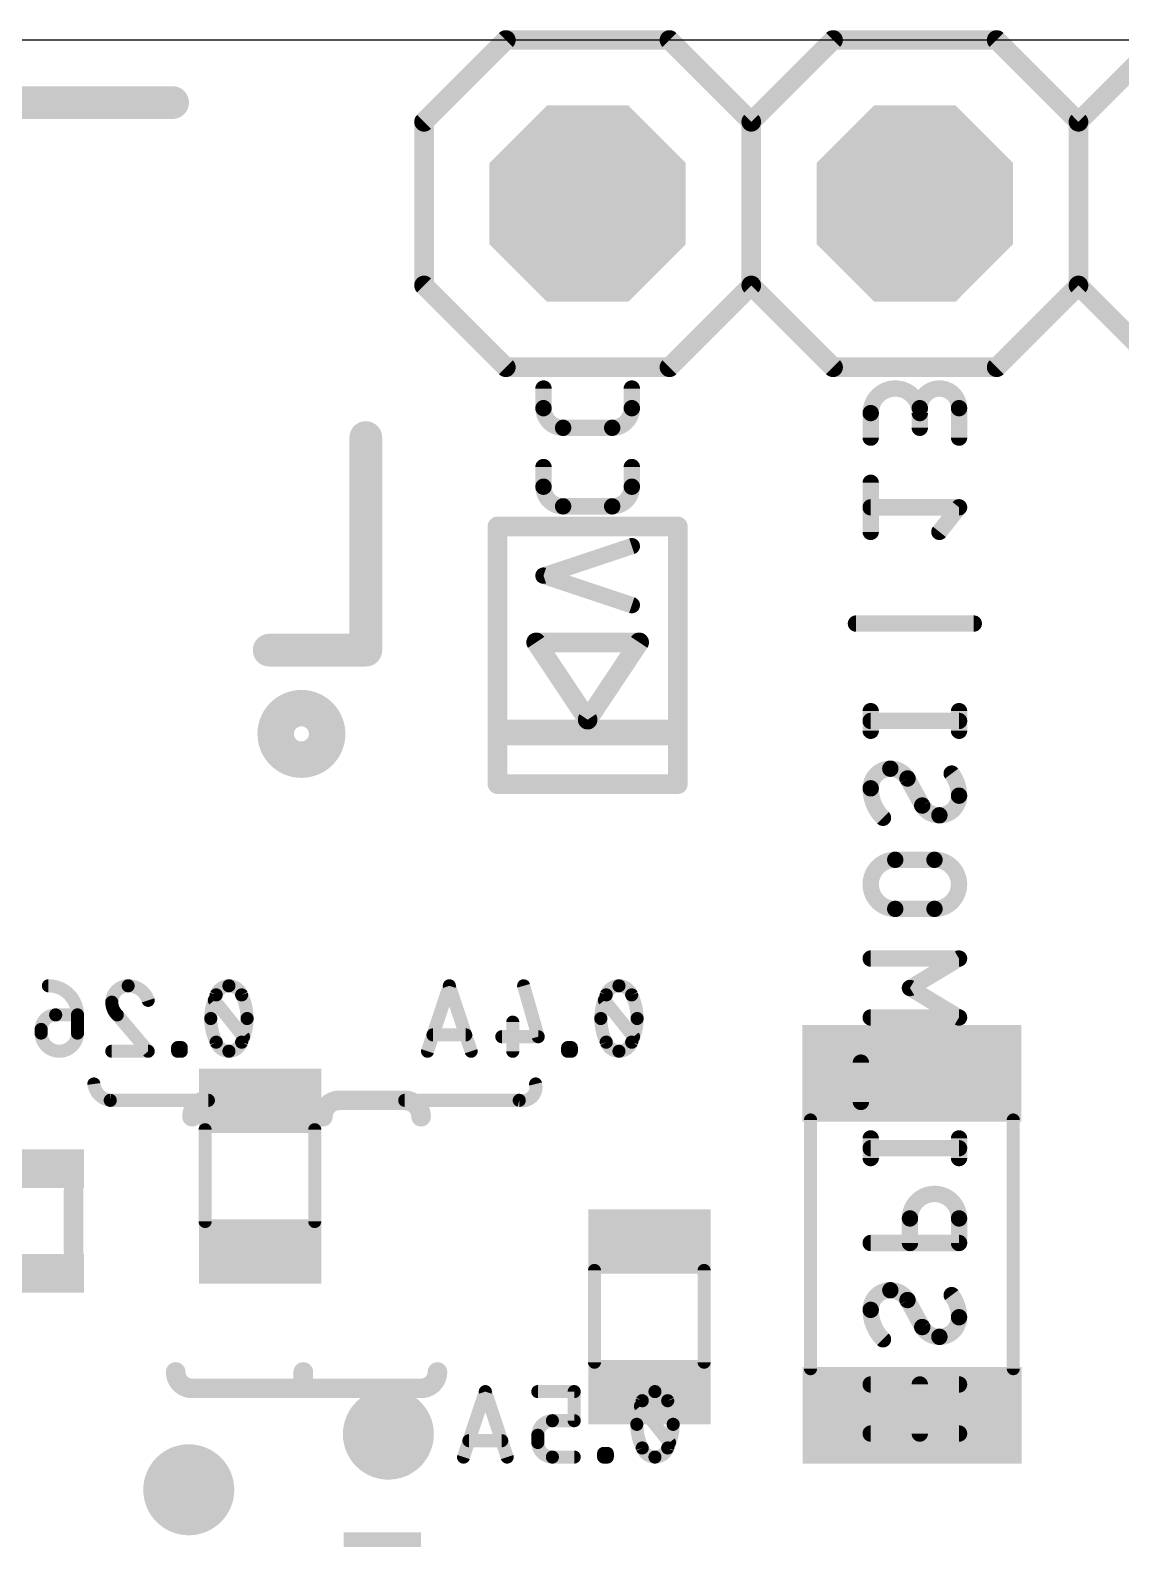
# Model space of a CAD drawing. Extents: x -1.13 to 1.53, y -0.5 to 0.5.
# Drawn here: x -0.5145 to -0.1811, y 0.042 to 0.503 of the extents above; entities that cross this region are included whole.
import ezdxf

# ---------------------------------------------------------------- set-up
doc = ezdxf.new("R2010")
doc.units = 0
for name, color, linetype in [('17', 110, 'CONTINUOUS'), ('18', 110, 'CONTINUOUS'), ('20', 31, 'CONTINUOUS'), ('21', 253, 'CONTINUOUS'), ('26', 253, 'CONTINUOUS'), ('48', 253, 'CONTINUOUS'), ('51', 253, 'CONTINUOUS')]:
    doc.layers.add(name, color=color, linetype=linetype)

# ---------------------------------------------------------------- blocks, each defined once
blk = doc.blocks.new('RECT')
blk.add_solid([(-0.5, -0.5), (0.5, -0.5), (-0.5, 0.5), (0.5, 0.5)])
blk = doc.blocks.new('OCTAGONP')
at = {"const_width": 0.5}
blk.add_lwpolyline([(-0.25, -0.103553), (-0.25, 0.103553), (-0.103553, 0.25), (0.103553, 0.25), (0.25, 0.103553), (0.25, -0.103553), (0.103553, -0.25), (-0.103553, -0.25), (-0.25, -0.103553), (-0.25, 0.103553)], dxfattribs=at)
blk = doc.blocks.new('ROUNDV')
at = {"const_width": 0.5}
blk.add_lwpolyline([(0, -0.25, 1), (0, 0.25, 1), (0, -0.25)], format="xyb", dxfattribs=at)

msp = doc.modelspace()

# ---------------------------------------------------------------- linework, layer by layer
at = {"layer": '20'}
msp.add_line((-0.975, 0.5), (1.2, 0.5), dxfattribs=at)
at = {"layer": '21'}
for points, const_width in [([(-0.470945, 0.480882), (-0.589055, 0.480882)], 0.01), ([(-0.41189, 0.37852), (-0.41189, 0.313559)], 0.01), ([(-0.371654, 0.27263), (-0.371654, 0.35137)], 0.006), ([(-0.316535, 0.35137), (-0.316535, 0.27263)], 0.006), ([(-0.41189, 0.313559), (-0.441417, 0.313559)], 0.01), ([(-0.344094, 0.292315), (-0.359843, 0.315937)], 0.006), ([(-0.359843, 0.315937), (-0.328346, 0.315937)], 0.006), ([(-0.328346, 0.315937), (-0.344094, 0.292315)], 0.006)]:
    msp.add_lwpolyline(points, dxfattribs=dict(at, const_width=const_width))
for points, const_width in [([(-0.470945, 0.478382, 1), (-0.470945, 0.483382)], 0.005), ([(-0.40939, 0.37852, 1), (-0.41439, 0.37852)], 0.005), ([(-0.370154, 0.35137, 1), (-0.373154, 0.35137)], 0.003), ([(-0.315035, 0.35137, 1), (-0.318035, 0.35137)], 0.003), ([(-0.441417, 0.316059, 1), (-0.441417, 0.311059)], 0.005), ([(-0.41189, 0.311059, 1), (-0.41189, 0.316059)], 0.005), ([(-0.358594, 0.316769, 1), (-0.361091, 0.315105)], 0.003), ([(-0.359843, 0.317437, 1), (-0.359843, 0.314437)], 0.003), ([(-0.327098, 0.315105, 1), (-0.329595, 0.316769)], 0.003), ([(-0.328346, 0.314437, 1), (-0.328346, 0.317437)], 0.003), ([(-0.41439, 0.313559, 1), (-0.40939, 0.313559)], 0.005), ([(-0.431575, 0.282402, 1), (-0.431575, 0.293535, 1), (-0.431575, 0.282402)], 0.015748), ([(-0.345343, 0.293147, 1), (-0.342846, 0.291483)], 0.003), ([(-0.345343, 0.291483, 1), (-0.342846, 0.293147)], 0.003), ([(-0.373154, 0.27263, 1), (-0.370154, 0.27263)], 0.003), ([(-0.318035, 0.27263, 1), (-0.315035, 0.27263)], 0.003)]:
    msp.add_lwpolyline(points, format="xyb", dxfattribs=dict(at, const_width=const_width))
at = {"layer": '26'}
for points, const_width in [([(-0.357594, 0.3935), (-0.357594, 0.3875)], 0.005), ([(-0.330594, 0.3875), (-0.330594, 0.3935)], 0.005), ([(-0.257594, 0.3785), (-0.257594, 0.386)], 0.005), ([(-0.242594, 0.3875), (-0.242594, 0.3815)], 0.005), ([(-0.230594, 0.3785), (-0.230594, 0.3875)], 0.005), ([(-0.351594, 0.3815), (-0.336594, 0.3815)], 0.005), ([(-0.357594, 0.3695), (-0.357594, 0.3635)], 0.005), ([(-0.330594, 0.3635), (-0.330594, 0.3695)], 0.005), ([(-0.257594, 0.3497), (-0.257594, 0.3647)], 0.005), ([(-0.351594, 0.3575), (-0.336594, 0.3575)], 0.005), ([(-0.230594, 0.3572), (-0.257594, 0.3572)], 0.005), ([(-0.236594, 0.3497), (-0.230594, 0.3572)], 0.005), ([(-0.357594, 0.336324), (-0.330594, 0.345324)], 0.005), ([(-0.330594, 0.327324), (-0.357594, 0.336324)], 0.005), ([(-0.262094, 0.32168), (-0.226094, 0.32168)], 0.005), ([(-0.257594, 0.28892), (-0.257594, 0.29492)], 0.005), ([(-0.230594, 0.28892), (-0.230594, 0.29492)], 0.005), ([(-0.230594, 0.29192), (-0.257594, 0.29192)], 0.005), ([(-0.246344, 0.27434), (-0.241844, 0.26609)], 0.005), ([(-0.238094, 0.2495), (-0.250094, 0.2495)], 0.005), ([(-0.250094, 0.2345), (-0.238094, 0.2345)], 0.005), ([(-0.230594, 0.21932), (-0.257594, 0.21932)], 0.005), ([(-0.245594, 0.21032), (-0.230594, 0.21932)], 0.005), ([(-0.386364, 0.211), (-0.393031, 0.191)], 0.004), ([(-0.379698, 0.191), (-0.386364, 0.211)], 0.004), ([(-0.363653, 0.211), (-0.359209, 0.195444)], 0.004), ([(-0.230594, 0.20132), (-0.245594, 0.21032)], 0.005), ([(-0.44928, 0.195444), (-0.458169, 0.206555)], 0.004), ([(-0.33008, 0.195444), (-0.338969, 0.206555)], 0.004), ([(-0.500009, 0.202111), (-0.506675, 0.202111)], 0.004), ([(-0.500009, 0.196555), (-0.500009, 0.202111)], 0.004), ([(-0.487853, 0.202111), (-0.478409, 0.191)], 0.004), ([(-0.257594, 0.20132), (-0.230594, 0.20132)], 0.005), ([(-0.51112, 0.197667), (-0.51112, 0.196555)], 0.004), ([(-0.366986, 0.199889), (-0.366986, 0.191)], 0.004), ([(-0.468289, 0.192111), (-0.4694, 0.192111)], 0.004), ([(-0.4694, 0.192111), (-0.4694, 0.191)], 0.004), ([(-0.468289, 0.191), (-0.468289, 0.192111)], 0.004), ([(-0.391364, 0.196), (-0.381364, 0.196)], 0.004), ([(-0.359209, 0.195444), (-0.37032, 0.195444)], 0.004), ([(-0.349089, 0.192111), (-0.3502, 0.192111)], 0.004), ([(-0.3502, 0.192111), (-0.3502, 0.191)], 0.004), ([(-0.349089, 0.191), (-0.349089, 0.192111)], 0.004), ([(-0.478409, 0.191), (-0.48952, 0.191)], 0.004), ([(-0.4694, 0.191), (-0.468289, 0.191)], 0.004), ([(-0.3502, 0.191), (-0.349089, 0.191)], 0.004), ([(-0.260594, 0.175521), (-0.260594, 0.187521)], 0.005), ([(-0.49, 0.176), (-0.46, 0.176)], 0.004), ([(-0.46, 0.176), (-0.44, 0.176)], 0.006), ([(-0.4, 0.176), (-0.42, 0.176)], 0.006), ([(-0.365, 0.176), (-0.4, 0.176)], 0.004), ([(-0.257594, 0.158361), (-0.257594, 0.164361)], 0.005), ([(-0.230594, 0.158361), (-0.230594, 0.164361)], 0.005), ([(-0.230594, 0.161361), (-0.257594, 0.161361)], 0.005), ([(-0.245594, 0.139911), (-0.245594, 0.132411)], 0.005), ([(-0.230594, 0.132411), (-0.230594, 0.139911)], 0.005), ([(-0.257594, 0.132411), (-0.230594, 0.132411)], 0.005), ([(-0.246344, 0.114981), (-0.241844, 0.106731)], 0.005), ([(-0.431, 0.088), (-0.431, 0.093)], 0.006), ([(-0.465, 0.088), (-0.395, 0.088)], 0.006), ([(-0.375364, 0.087), (-0.382031, 0.067)], 0.004), ([(-0.368698, 0.067), (-0.375364, 0.087)], 0.004), ([(-0.348209, 0.087), (-0.35932, 0.087)], 0.004), ([(-0.348209, 0.078111), (-0.348209, 0.087)], 0.004), ([(-0.230594, 0.089181), (-0.257594, 0.089181)], 0.005), ([(-0.242594, 0.074181), (-0.242594, 0.089181)], 0.005), ([(-0.31908, 0.071444), (-0.327969, 0.082555)], 0.004), ([(-0.354875, 0.078111), (-0.348209, 0.078111)], 0.004), ([(-0.380364, 0.072), (-0.370364, 0.072)], 0.004), ([(-0.35932, 0.071444), (-0.35932, 0.073667)], 0.004), ([(-0.257594, 0.074181), (-0.230594, 0.074181)], 0.005), ([(-0.338089, 0.068111), (-0.3392, 0.068111)], 0.004), ([(-0.3392, 0.068111), (-0.3392, 0.067)], 0.004), ([(-0.338089, 0.067), (-0.338089, 0.068111)], 0.004), ([(-0.348209, 0.067), (-0.354875, 0.067)], 0.004), ([(-0.3392, 0.067), (-0.338089, 0.067)], 0.004)]:
    msp.add_lwpolyline(points, dxfattribs=dict(at, const_width=const_width))
for points, const_width in [([(-0.356344, 0.3935, 1), (-0.358844, 0.3935)], 0.0025), ([(-0.329344, 0.3935, 1), (-0.331844, 0.3935)], 0.0025), ([(-0.242594, 0.386, 1), (-0.257594, 0.386)], 0.005), ([(-0.230594, 0.3875, 1), (-0.242594, 0.3875)], 0.005), ([(-0.357594, 0.3875, 0.414214), (-0.351594, 0.3815)], 0.005), ([(-0.356344, 0.3875, 1), (-0.358844, 0.3875)], 0.0025), ([(-0.358844, 0.3875, 1), (-0.356344, 0.3875)], 0.0025), ([(-0.336594, 0.3815, 0.414214), (-0.330594, 0.3875)], 0.005), ([(-0.329344, 0.3875, 1), (-0.331844, 0.3875)], 0.0025), ([(-0.331844, 0.3875, 1), (-0.329344, 0.3875)], 0.0025), ([(-0.256344, 0.386, 1), (-0.258844, 0.386)], 0.0025), ([(-0.258844, 0.386, 1), (-0.256344, 0.386)], 0.0025), ([(-0.241344, 0.3875, 1), (-0.243844, 0.3875)], 0.0025), ([(-0.243844, 0.3875, 1), (-0.241344, 0.3875)], 0.0025), ([(-0.243844, 0.386, 1), (-0.241344, 0.386)], 0.0025), ([(-0.229344, 0.3875, 1), (-0.231844, 0.3875)], 0.0025), ([(-0.231844, 0.3875, 1), (-0.229344, 0.3875)], 0.0025), ([(-0.351594, 0.38275, 1), (-0.351594, 0.38025)], 0.0025), ([(-0.351594, 0.38025, 1), (-0.351594, 0.38275)], 0.0025), ([(-0.336594, 0.38275, 1), (-0.336594, 0.38025)], 0.0025), ([(-0.336594, 0.38025, 1), (-0.336594, 0.38275)], 0.0025), ([(-0.243844, 0.3815, 1), (-0.241344, 0.3815)], 0.0025), ([(-0.258844, 0.3785, 1), (-0.256344, 0.3785)], 0.0025), ([(-0.231844, 0.3785, 1), (-0.229344, 0.3785)], 0.0025), ([(-0.356344, 0.3695, 1), (-0.358844, 0.3695)], 0.0025), ([(-0.329344, 0.3695, 1), (-0.331844, 0.3695)], 0.0025), ([(-0.357594, 0.3635, 0.414214), (-0.351594, 0.3575)], 0.005), ([(-0.356344, 0.3635, 1), (-0.358844, 0.3635)], 0.0025), ([(-0.358844, 0.3635, 1), (-0.356344, 0.3635)], 0.0025), ([(-0.336594, 0.3575, 0.414214), (-0.330594, 0.3635)], 0.005), ([(-0.329344, 0.3635, 1), (-0.331844, 0.3635)], 0.0025), ([(-0.331844, 0.3635, 1), (-0.329344, 0.3635)], 0.0025), ([(-0.256344, 0.3647, 1), (-0.258844, 0.3647)], 0.0025), ([(-0.351594, 0.35875, 1), (-0.351594, 0.35625)], 0.0025), ([(-0.351594, 0.35625, 1), (-0.351594, 0.35875)], 0.0025), ([(-0.336594, 0.35875, 1), (-0.336594, 0.35625)], 0.0025), ([(-0.336594, 0.35625, 1), (-0.336594, 0.35875)], 0.0025), ([(-0.257594, 0.35845, 1), (-0.257594, 0.35595)], 0.0025), ([(-0.229618, 0.356419, 1), (-0.231571, 0.357981)], 0.0025), ([(-0.230594, 0.35595, 1), (-0.230594, 0.35845)], 0.0025), ([(-0.258844, 0.3497, 1), (-0.256344, 0.3497)], 0.0025), ([(-0.237571, 0.350481, 1), (-0.235618, 0.348919)], 0.0025), ([(-0.330199, 0.344138, 1), (-0.33099, 0.34651)], 0.0025), ([(-0.357199, 0.33751, 1), (-0.35799, 0.335138)], 0.0025), ([(-0.35799, 0.33751, 1), (-0.357199, 0.335138)], 0.0025), ([(-0.33099, 0.326138, 1), (-0.330199, 0.32851)], 0.0025), ([(-0.262094, 0.32293, 1), (-0.262094, 0.32043)], 0.0025), ([(-0.226094, 0.32043, 1), (-0.226094, 0.32293)], 0.0025), ([(-0.256344, 0.29492, 1), (-0.258844, 0.29492)], 0.0025), ([(-0.229344, 0.29492, 1), (-0.231844, 0.29492)], 0.0025), ([(-0.257594, 0.29317, 1), (-0.257594, 0.29067)], 0.0025), ([(-0.230594, 0.29067, 1), (-0.230594, 0.29317)], 0.0025), ([(-0.258844, 0.28892, 1), (-0.256344, 0.28892)], 0.0025), ([(-0.231844, 0.28892, 1), (-0.229344, 0.28892)], 0.0025), ([(-0.251594, 0.27734, 0.414214), (-0.257594, 0.27134)], 0.005), ([(-0.246344, 0.27434, 0.265564), (-0.251594, 0.27734)], 0.005), ([(-0.251594, 0.27859, 1), (-0.251594, 0.27609)], 0.0025), ([(-0.251594, 0.27609, 1), (-0.251594, 0.27859)], 0.0025), ([(-0.245247, 0.274939, 1), (-0.247442, 0.273742)], 0.0025), ([(-0.230594, 0.26909, 0.162278), (-0.232844, 0.27584)], 0.005), ([(-0.231844, 0.27659, 1), (-0.233844, 0.27509)], 0.0025), ([(-0.257594, 0.27134, 0.200001), (-0.253844, 0.26234)], 0.005), ([(-0.256344, 0.27134, 1), (-0.258844, 0.27134)], 0.0025), ([(-0.258844, 0.27134, 1), (-0.256344, 0.27134)], 0.0025), ([(-0.247421, 0.273706, 1), (-0.245268, 0.274975)], 0.0025), ([(-0.241844, 0.26609, 0.265564), (-0.236594, 0.26309)], 0.005), ([(-0.240768, 0.266725, 1), (-0.242921, 0.265456)], 0.0025), ([(-0.242942, 0.265492, 1), (-0.240747, 0.266689)], 0.0025), ([(-0.236594, 0.26309, 0.414214), (-0.230594, 0.26909)], 0.005), ([(-0.229344, 0.26909, 1), (-0.231844, 0.26909)], 0.0025), ([(-0.231844, 0.26909, 1), (-0.229344, 0.26909)], 0.0025), ([(-0.254725, 0.261453, 1), (-0.252964, 0.263228)], 0.0025), ([(-0.236594, 0.26434, 1), (-0.236594, 0.26184)], 0.0025), ([(-0.236594, 0.26184, 1), (-0.236594, 0.26434)], 0.0025), ([(-0.250094, 0.2495, 1), (-0.250094, 0.2345)], 0.005), ([(-0.250094, 0.25075, 1), (-0.250094, 0.24825)], 0.0025), ([(-0.250094, 0.24825, 1), (-0.250094, 0.25075)], 0.0025), ([(-0.238094, 0.2345, 1), (-0.238094, 0.2495)], 0.005), ([(-0.238094, 0.25075, 1), (-0.238094, 0.24825)], 0.0025), ([(-0.238094, 0.24825, 1), (-0.238094, 0.25075)], 0.0025), ([(-0.250094, 0.23575, 1), (-0.250094, 0.23325)], 0.0025), ([(-0.250094, 0.23325, 1), (-0.250094, 0.23575)], 0.0025), ([(-0.238094, 0.23575, 1), (-0.238094, 0.23325)], 0.0025), ([(-0.238094, 0.23325, 1), (-0.238094, 0.23575)], 0.0025), ([(-0.257594, 0.22057, 1), (-0.257594, 0.21807)], 0.0025), ([(-0.229951, 0.218249, 1), (-0.231238, 0.220392)], 0.0025), ([(-0.230594, 0.21807, 1), (-0.230594, 0.22057)], 0.0025), ([(-0.500009, 0.202111, 0.41421), (-0.508897, 0.211)], 0.004), ([(-0.508897, 0.212, 1), (-0.508897, 0.21)], 0.002), ([(-0.48452, 0.211, 0.414214), (-0.48952, 0.206)], 0.004), ([(-0.478409, 0.206555, 0.325182), (-0.48452, 0.211)], 0.004), ([(-0.48452, 0.212, 1), (-0.48452, 0.21)], 0.002), ([(-0.48452, 0.21, 1), (-0.48452, 0.212)], 0.002), ([(-0.453725, 0.211, 0.320476), (-0.457613, 0.208222)], 0.004), ([(-0.449836, 0.208222, 0.32046), (-0.453725, 0.211)], 0.004), ([(-0.453725, 0.212, 1), (-0.453725, 0.21)], 0.002), ([(-0.453725, 0.21, 1), (-0.453725, 0.212)], 0.002), ([(-0.385415, 0.211316, 1), (-0.387313, 0.210684)], 0.002), ([(-0.385415, 0.210684, 1), (-0.387313, 0.211316)], 0.002), ([(-0.362692, 0.211275, 1), (-0.364615, 0.210725)], 0.002), ([(-0.334525, 0.211, 0.320476), (-0.338413, 0.208222)], 0.004), ([(-0.330636, 0.208222, 0.32046), (-0.334525, 0.211)], 0.004), ([(-0.334525, 0.212, 1), (-0.334525, 0.21)], 0.002), ([(-0.334525, 0.21, 1), (-0.334525, 0.212)], 0.002), ([(-0.244951, 0.211392, 1), (-0.246238, 0.209249)], 0.0025), ([(-0.246238, 0.211392, 1), (-0.244951, 0.209249)], 0.0025), ([(-0.48952, 0.206, 0.205253), (-0.487853, 0.202111)], 0.004), ([(-0.48852, 0.206, 1), (-0.49052, 0.206)], 0.002), ([(-0.47936, 0.206247, 1), (-0.477457, 0.206864)], 0.002), ([(-0.457614, 0.208222, 0.113891), (-0.45928, 0.201)], 0.004), ([(-0.457388, 0.20718, 1), (-0.45895, 0.205931)], 0.002), ([(-0.458559, 0.208546, 1), (-0.456667, 0.207898)], 0.002), ([(-0.456715, 0.207784, 1), (-0.458512, 0.20866)], 0.002), ([(-0.448169, 0.201, 0.113883), (-0.449836, 0.208222)], 0.004), ([(-0.448937, 0.20866, 1), (-0.450735, 0.207784)], 0.002), ([(-0.450782, 0.207898, 1), (-0.44889, 0.208547)], 0.002), ([(-0.338414, 0.208222, 0.113891), (-0.34008, 0.201)], 0.004), ([(-0.338188, 0.20718, 1), (-0.33975, 0.205931)], 0.002), ([(-0.339359, 0.208546, 1), (-0.337467, 0.207898)], 0.002), ([(-0.337515, 0.207784, 1), (-0.339312, 0.20866)], 0.002), ([(-0.328969, 0.201, 0.113883), (-0.330636, 0.208222)], 0.004), ([(-0.329737, 0.20866, 1), (-0.331535, 0.207784)], 0.002), ([(-0.331582, 0.207898, 1), (-0.32969, 0.208547)], 0.002), ([(-0.506675, 0.202111, 0.414214), (-0.51112, 0.197667)], 0.004), ([(-0.506675, 0.203111, 1), (-0.506675, 0.201111)], 0.002), ([(-0.506675, 0.201111, 1), (-0.506675, 0.203111)], 0.002), ([(-0.499009, 0.202111, 1), (-0.501009, 0.202111)], 0.002), ([(-0.501009, 0.202111, 1), (-0.499009, 0.202111)], 0.002), ([(-0.500009, 0.201111, 1), (-0.500009, 0.203111)], 0.002), ([(-0.49052, 0.206, 1), (-0.48852, 0.206)], 0.002), ([(-0.487091, 0.202759, 1), (-0.488615, 0.201463)], 0.002), ([(-0.488543, 0.201387, 1), (-0.487164, 0.202835)], 0.002), ([(-0.45928, 0.201, 0.113887), (-0.457614, 0.193778)], 0.004), ([(-0.45828, 0.201, 1), (-0.46028, 0.201)], 0.002), ([(-0.449836, 0.193778, 0.113879), (-0.448169, 0.201)], 0.004), ([(-0.447169, 0.201, 1), (-0.449169, 0.201)], 0.002), ([(-0.34008, 0.201, 0.113887), (-0.338414, 0.193778)], 0.004), ([(-0.33908, 0.201, 1), (-0.34108, 0.201)], 0.002), ([(-0.330636, 0.193778, 0.113879), (-0.328969, 0.201)], 0.004), ([(-0.327969, 0.201, 1), (-0.329969, 0.201)], 0.002), ([(-0.257594, 0.20257, 1), (-0.257594, 0.20007)], 0.0025), ([(-0.231238, 0.200249, 1), (-0.229951, 0.202392)], 0.0025), ([(-0.230594, 0.20007, 1), (-0.230594, 0.20257)], 0.0025), ([(-0.51012, 0.197667, 1), (-0.51212, 0.197667)], 0.002), ([(-0.51212, 0.197667, 1), (-0.51012, 0.197667)], 0.002), ([(-0.51112, 0.196555, 1), (-0.500008, 0.196555)], 0.004), ([(-0.51012, 0.196555, 1), (-0.51212, 0.196555)], 0.002), ([(-0.499008, 0.196555, 1), (-0.501008, 0.196555)], 0.002), ([(-0.46028, 0.201, 1), (-0.45828, 0.201)], 0.002), ([(-0.449169, 0.201, 1), (-0.447169, 0.201)], 0.002), ([(-0.365986, 0.199889, 1), (-0.367986, 0.199889)], 0.002), ([(-0.34108, 0.201, 1), (-0.33908, 0.201)], 0.002), ([(-0.329969, 0.201, 1), (-0.327969, 0.201)], 0.002), ([(-0.51212, 0.196555, 1), (-0.51012, 0.196555)], 0.002), ([(-0.501009, 0.196555, 1), (-0.499009, 0.196555)], 0.002), ([(-0.4694, 0.193111, 1), (-0.4694, 0.191111)], 0.002), ([(-0.4684, 0.192111, 1), (-0.4704, 0.192111)], 0.002), ([(-0.467289, 0.192111, 1), (-0.469289, 0.192111)], 0.002), ([(-0.468289, 0.191111, 1), (-0.468289, 0.193111)], 0.002), ([(-0.457613, 0.193778, 0.320468), (-0.453725, 0.191)], 0.004), ([(-0.456667, 0.194102, 1), (-0.458559, 0.193453)], 0.002), ([(-0.458512, 0.193339, 1), (-0.456715, 0.194216)], 0.002), ([(-0.453725, 0.191, 0.320452), (-0.449836, 0.193778)], 0.004), ([(-0.450735, 0.194216, 1), (-0.448937, 0.19334)], 0.002), ([(-0.44889, 0.193453, 1), (-0.450782, 0.194102)], 0.002), ([(-0.450061, 0.19482, 1), (-0.448499, 0.196069)], 0.002), ([(-0.391364, 0.197, 1), (-0.391364, 0.195)], 0.002), ([(-0.381364, 0.195, 1), (-0.381364, 0.197)], 0.002), ([(-0.37032, 0.196444, 1), (-0.37032, 0.194444)], 0.002), ([(-0.36017, 0.19517, 1), (-0.358247, 0.195719)], 0.002), ([(-0.359209, 0.194444, 1), (-0.359209, 0.196444)], 0.002), ([(-0.3502, 0.193111, 1), (-0.3502, 0.191111)], 0.002), ([(-0.3492, 0.192111, 1), (-0.3512, 0.192111)], 0.002), ([(-0.348089, 0.192111, 1), (-0.350089, 0.192111)], 0.002), ([(-0.349089, 0.191111, 1), (-0.349089, 0.193111)], 0.002), ([(-0.338413, 0.193778, 0.320468), (-0.334525, 0.191)], 0.004), ([(-0.337467, 0.194102, 1), (-0.339359, 0.193453)], 0.002), ([(-0.339312, 0.193339, 1), (-0.337515, 0.194216)], 0.002), ([(-0.334525, 0.191, 0.320452), (-0.330636, 0.193778)], 0.004), ([(-0.331535, 0.194216, 1), (-0.329737, 0.19334)], 0.002), ([(-0.32969, 0.193453, 1), (-0.331582, 0.194102)], 0.002), ([(-0.330861, 0.19482, 1), (-0.329299, 0.196069)], 0.002), ([(-0.48952, 0.192, 1), (-0.48952, 0.19)], 0.002), ([(-0.479171, 0.190352, 1), (-0.477647, 0.191648)], 0.002), ([(-0.478409, 0.19, 1), (-0.478409, 0.192)], 0.002), ([(-0.4694, 0.192, 1), (-0.4694, 0.19)], 0.002), ([(-0.4704, 0.191, 1), (-0.4684, 0.191)], 0.002), ([(-0.469289, 0.191, 1), (-0.467289, 0.191)], 0.002), ([(-0.468289, 0.19, 1), (-0.468289, 0.192)], 0.002), ([(-0.453725, 0.192, 1), (-0.453725, 0.19)], 0.002), ([(-0.453725, 0.19, 1), (-0.453725, 0.192)], 0.002), ([(-0.39398, 0.191316, 1), (-0.392082, 0.190684)], 0.002), ([(-0.380646, 0.190684, 1), (-0.378749, 0.191316)], 0.002), ([(-0.367986, 0.191, 1), (-0.365986, 0.191)], 0.002), ([(-0.3502, 0.192, 1), (-0.3502, 0.19)], 0.002), ([(-0.3512, 0.191, 1), (-0.3492, 0.191)], 0.002), ([(-0.350089, 0.191, 1), (-0.348089, 0.191)], 0.002), ([(-0.349089, 0.19, 1), (-0.349089, 0.192)], 0.002), ([(-0.334525, 0.192, 1), (-0.334525, 0.19)], 0.002), ([(-0.334525, 0.19, 1), (-0.334525, 0.192)], 0.002), ([(-0.259344, 0.187521, 1), (-0.261844, 0.187521)], 0.0025), ([(-0.495, 0.181, 0.339121), (-0.49, 0.176)], 0.004), ([(-0.494009, 0.181131, 1), (-0.495991, 0.180869)], 0.002), ([(-0.365, 0.176, 0.56619), (-0.36, 0.181)], 0.004), ([(-0.35903, 0.181243, 1), (-0.36097, 0.180757)], 0.002), ([(-0.49, 0.177, 1), (-0.49, 0.175)], 0.002), ([(-0.490131, 0.175009, 1), (-0.489869, 0.176991)], 0.002), ([(-0.46, 0.176, 0.414214), (-0.465, 0.171)], 0.006), ([(-0.46, 0.1775, 1), (-0.46, 0.1745)], 0.003), ([(-0.46, 0.1745, 1), (-0.46, 0.1775)], 0.003), ([(-0.46, 0.175, 1), (-0.46, 0.177)], 0.002), ([(-0.435, 0.171, 0.414214), (-0.44, 0.176)], 0.006), ([(-0.44, 0.1775, 1), (-0.44, 0.1745)], 0.003), ([(-0.44, 0.1745, 1), (-0.44, 0.1775)], 0.003), ([(-0.42, 0.176, 0.414214), (-0.425, 0.171)], 0.006), ([(-0.42, 0.1775, 1), (-0.42, 0.1745)], 0.003), ([(-0.42, 0.1745, 1), (-0.42, 0.1775)], 0.003), ([(-0.395, 0.171, 0.414214), (-0.4, 0.176)], 0.006), ([(-0.4, 0.1775, 1), (-0.4, 0.1745)], 0.003), ([(-0.4, 0.177, 1), (-0.4, 0.175)], 0.002), ([(-0.4, 0.1745, 1), (-0.4, 0.1775)], 0.003), ([(-0.364757, 0.17697, 1), (-0.365243, 0.17503)], 0.002), ([(-0.365, 0.175, 1), (-0.365, 0.177)], 0.002), ([(-0.261844, 0.175521, 1), (-0.259344, 0.175521)], 0.0025), ([(-0.4665, 0.171, 1), (-0.4635, 0.171)], 0.003), ([(-0.4365, 0.171, 1), (-0.4335, 0.171)], 0.003), ([(-0.4265, 0.171, 1), (-0.4235, 0.171)], 0.003), ([(-0.3965, 0.171, 1), (-0.3935, 0.171)], 0.003), ([(-0.256344, 0.164361, 1), (-0.258844, 0.164361)], 0.0025), ([(-0.229344, 0.164361, 1), (-0.231844, 0.164361)], 0.0025), ([(-0.257594, 0.162611, 1), (-0.257594, 0.160111)], 0.0025), ([(-0.230594, 0.160111, 1), (-0.230594, 0.162611)], 0.0025), ([(-0.258844, 0.158361, 1), (-0.256344, 0.158361)], 0.0025), ([(-0.231844, 0.158361, 1), (-0.229344, 0.158361)], 0.0025), ([(-0.230594, 0.139911, 1), (-0.245594, 0.139911)], 0.005), ([(-0.244344, 0.139911, 1), (-0.246844, 0.139911)], 0.0025), ([(-0.246844, 0.139911, 1), (-0.244344, 0.139911)], 0.0025), ([(-0.229344, 0.139911, 1), (-0.231844, 0.139911)], 0.0025), ([(-0.231844, 0.139911, 1), (-0.229344, 0.139911)], 0.0025), ([(-0.257594, 0.133661, 1), (-0.257594, 0.131161)], 0.0025), ([(-0.230594, 0.131161, 1), (-0.230594, 0.133661)], 0.0025), ([(-0.246844, 0.132411, 1), (-0.244344, 0.132411)], 0.0025), ([(-0.231844, 0.132411, 1), (-0.229344, 0.132411)], 0.0025), ([(-0.251594, 0.117981, 0.414214), (-0.257594, 0.111981)], 0.005), ([(-0.246344, 0.114981, 0.265564), (-0.251594, 0.117981)], 0.005), ([(-0.251594, 0.119231, 1), (-0.251594, 0.116731)], 0.0025), ([(-0.251594, 0.116731, 1), (-0.251594, 0.119231)], 0.0025), ([(-0.245247, 0.115579, 1), (-0.247442, 0.114382)], 0.0025), ([(-0.247421, 0.114346, 1), (-0.245268, 0.115615)], 0.0025), ([(-0.230594, 0.109731, 0.162278), (-0.232844, 0.116481)], 0.005), ([(-0.231844, 0.117231, 1), (-0.233844, 0.115731)], 0.0025), ([(-0.257594, 0.111981, 0.200001), (-0.253844, 0.102981)], 0.005), ([(-0.256344, 0.111981, 1), (-0.258844, 0.111981)], 0.0025), ([(-0.258844, 0.111981, 1), (-0.256344, 0.111981)], 0.0025), ([(-0.236594, 0.103731, 0.414214), (-0.230594, 0.109731)], 0.005), ([(-0.229344, 0.109731, 1), (-0.231844, 0.109731)], 0.0025), ([(-0.231844, 0.109731, 1), (-0.229344, 0.109731)], 0.0025), ([(-0.241844, 0.106731, 0.265564), (-0.236594, 0.103731)], 0.005), ([(-0.240768, 0.107365, 1), (-0.242921, 0.106096)], 0.0025), ([(-0.242942, 0.106132, 1), (-0.240747, 0.107329)], 0.0025), ([(-0.236594, 0.104981, 1), (-0.236594, 0.102481)], 0.0025), ([(-0.236594, 0.102481, 1), (-0.236594, 0.104981)], 0.0025), ([(-0.254725, 0.102093, 1), (-0.252964, 0.103868)], 0.0025), ([(-0.47, 0.093, 0.414214), (-0.465, 0.088)], 0.006), ([(-0.4685, 0.093, 1), (-0.4715, 0.093)], 0.003), ([(-0.4295, 0.093, 1), (-0.4325, 0.093)], 0.003), ([(-0.395, 0.088, 0.414214), (-0.39, 0.093)], 0.006), ([(-0.3885, 0.093, 1), (-0.3915, 0.093)], 0.003), ([(-0.465, 0.0895, 1), (-0.465, 0.0865)], 0.003), ([(-0.465, 0.0865, 1), (-0.465, 0.0895)], 0.003), ([(-0.4325, 0.088, 1), (-0.4295, 0.088)], 0.003), ([(-0.395, 0.0895, 1), (-0.395, 0.0865)], 0.003), ([(-0.395, 0.0865, 1), (-0.395, 0.0895)], 0.003), ([(-0.374415, 0.087316, 1), (-0.376313, 0.086684)], 0.002), ([(-0.374415, 0.086684, 1), (-0.376313, 0.087316)], 0.002), ([(-0.35932, 0.088, 1), (-0.35932, 0.086)], 0.002), ([(-0.347209, 0.087, 1), (-0.349209, 0.087)], 0.002), ([(-0.348209, 0.086, 1), (-0.348209, 0.088)], 0.002), ([(-0.323525, 0.087, 0.320476), (-0.327413, 0.084222)], 0.004), ([(-0.319636, 0.084222, 0.32046), (-0.323525, 0.087)], 0.004), ([(-0.323525, 0.088, 1), (-0.323525, 0.086)], 0.002), ([(-0.323525, 0.086, 1), (-0.323525, 0.088)], 0.002), ([(-0.257594, 0.090431, 1), (-0.257594, 0.087931)], 0.0025), ([(-0.241344, 0.089181, 1), (-0.243844, 0.089181)], 0.0025), ([(-0.230594, 0.087931, 1), (-0.230594, 0.090431)], 0.0025), ([(-0.327414, 0.084222, 0.113891), (-0.32908, 0.077)], 0.004), ([(-0.327188, 0.08318, 1), (-0.32875, 0.081931)], 0.002), ([(-0.328359, 0.084546, 1), (-0.326467, 0.083898)], 0.002), ([(-0.326515, 0.083784, 1), (-0.328312, 0.08466)], 0.002), ([(-0.317969, 0.077, 0.113883), (-0.319636, 0.084222)], 0.004), ([(-0.318737, 0.08466, 1), (-0.320535, 0.083784)], 0.002), ([(-0.320582, 0.083898, 1), (-0.31869, 0.084547)], 0.002), ([(-0.354875, 0.078111, 0.414214), (-0.35932, 0.073667)], 0.004), ([(-0.354875, 0.079111, 1), (-0.354875, 0.077111)], 0.002), ([(-0.354875, 0.077111, 1), (-0.354875, 0.079111)], 0.002), ([(-0.349209, 0.078111, 1), (-0.347209, 0.078111)], 0.002), ([(-0.348209, 0.077111, 1), (-0.348209, 0.079111)], 0.002), ([(-0.32908, 0.077, 0.113887), (-0.327414, 0.069778)], 0.004), ([(-0.32808, 0.077, 1), (-0.33008, 0.077)], 0.002), ([(-0.319636, 0.069778, 0.113879), (-0.317969, 0.077)], 0.004), ([(-0.316969, 0.077, 1), (-0.318969, 0.077)], 0.002), ([(-0.380364, 0.073, 1), (-0.380364, 0.071)], 0.002), ([(-0.370364, 0.071, 1), (-0.370364, 0.073)], 0.002), ([(-0.35832, 0.073667, 1), (-0.36032, 0.073667)], 0.002), ([(-0.36032, 0.073667, 1), (-0.35832, 0.073667)], 0.002), ([(-0.33008, 0.077, 1), (-0.32808, 0.077)], 0.002), ([(-0.318969, 0.077, 1), (-0.316969, 0.077)], 0.002), ([(-0.257594, 0.075431, 1), (-0.257594, 0.072931)], 0.0025), ([(-0.243844, 0.074181, 1), (-0.241344, 0.074181)], 0.0025), ([(-0.230594, 0.072931, 1), (-0.230594, 0.075431)], 0.0025), ([(-0.35932, 0.071444, 0.414205), (-0.354875, 0.067)], 0.004), ([(-0.35832, 0.071444, 1), (-0.36032, 0.071444)], 0.002), ([(-0.36032, 0.071444, 1), (-0.35832, 0.071444)], 0.002), ([(-0.3392, 0.069111, 1), (-0.3392, 0.067111)], 0.002), ([(-0.3382, 0.068111, 1), (-0.3402, 0.068111)], 0.002), ([(-0.337089, 0.068111, 1), (-0.339089, 0.068111)], 0.002), ([(-0.338089, 0.067111, 1), (-0.338089, 0.069111)], 0.002), ([(-0.327413, 0.069778, 0.320468), (-0.323525, 0.067)], 0.004), ([(-0.326467, 0.070102, 1), (-0.328359, 0.069453)], 0.002), ([(-0.328312, 0.069339, 1), (-0.326515, 0.070216)], 0.002), ([(-0.323525, 0.067, 0.320452), (-0.319636, 0.069778)], 0.004), ([(-0.320535, 0.070216, 1), (-0.318737, 0.06934)], 0.002), ([(-0.31869, 0.069453, 1), (-0.320582, 0.070102)], 0.002), ([(-0.319861, 0.07082, 1), (-0.318299, 0.072069)], 0.002), ([(-0.38298, 0.067316, 1), (-0.381082, 0.066684)], 0.002), ([(-0.369646, 0.066684, 1), (-0.367749, 0.067316)], 0.002), ([(-0.354875, 0.068, 1), (-0.354875, 0.066)], 0.002), ([(-0.354875, 0.066, 1), (-0.354875, 0.068)], 0.002), ([(-0.348209, 0.066, 1), (-0.348209, 0.068)], 0.002), ([(-0.3392, 0.068, 1), (-0.3392, 0.066)], 0.002), ([(-0.3402, 0.067, 1), (-0.3382, 0.067)], 0.002), ([(-0.339089, 0.067, 1), (-0.337089, 0.067)], 0.002), ([(-0.338089, 0.066, 1), (-0.338089, 0.068)], 0.002), ([(-0.323525, 0.068, 1), (-0.323525, 0.066)], 0.002), ([(-0.323525, 0.066, 1), (-0.323525, 0.068)], 0.002)]:
    msp.add_lwpolyline(points, format="xyb", dxfattribs=dict(at, const_width=const_width))
at = {"layer": '48', "const_width": 0.006}
for points in [[(-0.369094, 0.5), (-0.394094, 0.475)], [(-0.369094, 0.5), (-0.319094, 0.5)], [(-0.319094, 0.5), (-0.294094, 0.475)], [(-0.294094, 0.475), (-0.269094, 0.5)], [(-0.269094, 0.5), (-0.219094, 0.5)], [(-0.219094, 0.5), (-0.194094, 0.475)], [(-0.194094, 0.475), (-0.169094, 0.5)], [(-0.394094, 0.475), (-0.394094, 0.425)], [(-0.294094, 0.475), (-0.294094, 0.425)], [(-0.194094, 0.475), (-0.194094, 0.425)], [(-0.394094, 0.425), (-0.369094, 0.4)], [(-0.294094, 0.425), (-0.319094, 0.4)], [(-0.269094, 0.4), (-0.294094, 0.425)], [(-0.194094, 0.425), (-0.219094, 0.4)], [(-0.169094, 0.4), (-0.194094, 0.425)], [(-0.319094, 0.4), (-0.369094, 0.4)], [(-0.219094, 0.4), (-0.269094, 0.4)]]:
    msp.add_lwpolyline(points, dxfattribs=at)
at = {"layer": '48', "const_width": 0.003}
for points in [[(-0.369094, 0.5015, 1), (-0.369094, 0.4985)], [(-0.368034, 0.498939, 1), (-0.370155, 0.501061)], [(-0.318034, 0.501061, 1), (-0.320155, 0.498939)], [(-0.319094, 0.4985, 1), (-0.319094, 0.5015)], [(-0.269094, 0.5015, 1), (-0.269094, 0.4985)], [(-0.268034, 0.498939, 1), (-0.270155, 0.501061)], [(-0.218034, 0.501061, 1), (-0.220155, 0.498939)], [(-0.219094, 0.4985, 1), (-0.219094, 0.5015)], [(-0.395155, 0.476061, 1), (-0.393034, 0.473939)], [(-0.392594, 0.475, 1), (-0.395594, 0.475)], [(-0.295155, 0.476061, 1), (-0.293034, 0.473939)], [(-0.292594, 0.475, 1), (-0.295594, 0.475)], [(-0.295155, 0.473939, 1), (-0.293034, 0.476061)], [(-0.195155, 0.476061, 1), (-0.193034, 0.473939)], [(-0.192594, 0.475, 1), (-0.195594, 0.475)], [(-0.195155, 0.473939, 1), (-0.193034, 0.476061)], [(-0.393034, 0.426061, 1), (-0.395155, 0.423939)], [(-0.395594, 0.425, 1), (-0.392594, 0.425)], [(-0.293034, 0.426061, 1), (-0.295155, 0.423939)], [(-0.295594, 0.425, 1), (-0.292594, 0.425)], [(-0.293034, 0.423939, 1), (-0.295155, 0.426061)], [(-0.193034, 0.426061, 1), (-0.195155, 0.423939)], [(-0.195594, 0.425, 1), (-0.192594, 0.425)], [(-0.193034, 0.423939, 1), (-0.195155, 0.426061)], [(-0.369094, 0.4015, 1), (-0.369094, 0.3985)], [(-0.370155, 0.398939, 1), (-0.368034, 0.401061)], [(-0.320155, 0.401061, 1), (-0.318034, 0.398939)], [(-0.319094, 0.3985, 1), (-0.319094, 0.4015)], [(-0.269094, 0.4015, 1), (-0.269094, 0.3985)], [(-0.270155, 0.398939, 1), (-0.268034, 0.401061)], [(-0.220155, 0.401061, 1), (-0.218034, 0.398939)], [(-0.219094, 0.3985, 1), (-0.219094, 0.4015)]]:
    msp.add_lwpolyline(points, format="xyb", dxfattribs=at)
at = {"layer": '51'}
for points, const_width in [([(-0.371654, 0.35137), (-0.316535, 0.35137)], 0.006), ([(-0.316535, 0.27263), (-0.371654, 0.27263)], 0.006), ([(-0.275984, 0.094008), (-0.275984, 0.169992)], 0.004), ([(-0.214016, 0.094008), (-0.214016, 0.169992)], 0.004), ([(-0.461008, 0.138984), (-0.461008, 0.167016)], 0.004), ([(-0.427504, 0.138984), (-0.427504, 0.167016)], 0.004), ([(-0.501181, 0.148646), (-0.501181, 0.129354)], 0.006), ([(-0.342008, 0.095984), (-0.342008, 0.124016)], 0.004), ([(-0.308504, 0.095984), (-0.308504, 0.124016)], 0.004)]:
    msp.add_lwpolyline(points, dxfattribs=dict(at, const_width=const_width))
for points, const_width in [([(-0.371654, 0.35287, 1), (-0.371654, 0.34987)], 0.003), ([(-0.316535, 0.34987, 1), (-0.316535, 0.35287)], 0.003), ([(-0.371654, 0.27413, 1), (-0.371654, 0.27113)], 0.003), ([(-0.316535, 0.27113, 1), (-0.316535, 0.27413)], 0.003), ([(-0.274984, 0.169992, 1), (-0.276984, 0.169992)], 0.002), ([(-0.213016, 0.169992, 1), (-0.215016, 0.169992)], 0.002), ([(-0.460008, 0.167016, 1), (-0.462008, 0.167016)], 0.002), ([(-0.426504, 0.167016, 1), (-0.428504, 0.167016)], 0.002), ([(-0.499681, 0.148646, 1), (-0.502681, 0.148646)], 0.003), ([(-0.462008, 0.138984, 1), (-0.460008, 0.138984)], 0.002), ([(-0.428504, 0.138984, 1), (-0.426504, 0.138984)], 0.002), ([(-0.502681, 0.129354, 1), (-0.499681, 0.129354)], 0.003), ([(-0.341008, 0.124016, 1), (-0.343008, 0.124016)], 0.002), ([(-0.307504, 0.124016, 1), (-0.309504, 0.124016)], 0.002), ([(-0.343008, 0.095984, 1), (-0.341008, 0.095984)], 0.002), ([(-0.309504, 0.095984, 1), (-0.307504, 0.095984)], 0.002), ([(-0.276984, 0.094008, 1), (-0.274984, 0.094008)], 0.002), ([(-0.215016, 0.094008, 1), (-0.213016, 0.094008)], 0.002)]:
    msp.add_lwpolyline(points, format="xyb", dxfattribs=dict(at, const_width=const_width))

# ---------------------------------------------------------------- block references
at = {"layer": '17', "xscale": 0.06, "yscale": 0.06, "rotation": 90}
for p in [(-0.344094, 0.45), (-0.344094, 0.45), (-0.244094, 0.45), (-0.244094, 0.45)]:
    msp.add_blockref('OCTAGONP', p, dxfattribs=at)
at = {"layer": '18', "xscale": 0.027811, "yscale": 0.027811}
for p in [(-0.405, 0.074), (-0.405, 0.074), (-0.466, 0.057), (-0.466, 0.057)]:
    msp.add_blockref('ROUNDV', p, dxfattribs=at)
at = {"layer": '51', "xscale": 0.02, "yscale": 0.02}
for p in [(-0.344094, 0.45), (-0.244094, 0.45)]:
    msp.add_blockref('RECT', p, dxfattribs=at)
at = {"layer": '51', "rotation": 90}
for p, xscale, yscale in [((-0.344094, 0.288378), 0.007874, 0.055118), ((-0.245035, 0.184234), 0.029531, 0.066929), ((-0.444201, 0.175844), 0.019689, 0.037402), ((-0.509809, 0.155094), 0.011811, 0.023618), ((-0.444201, 0.129844), 0.019689, 0.037402), ((-0.325201, 0.132844), 0.019689, 0.037402), ((-0.509809, 0.123094), 0.011811, 0.023618), ((-0.325201, 0.086844), 0.019689, 0.037402), ((-0.244965, 0.079766), 0.029531, 0.066929), ((-0.406809, 0.038094), 0.011811, 0.023618)]:
    msp.add_blockref('RECT', p, dxfattribs=dict(at, xscale=xscale, yscale=yscale))

doc.saveas('drawing.dxf')
